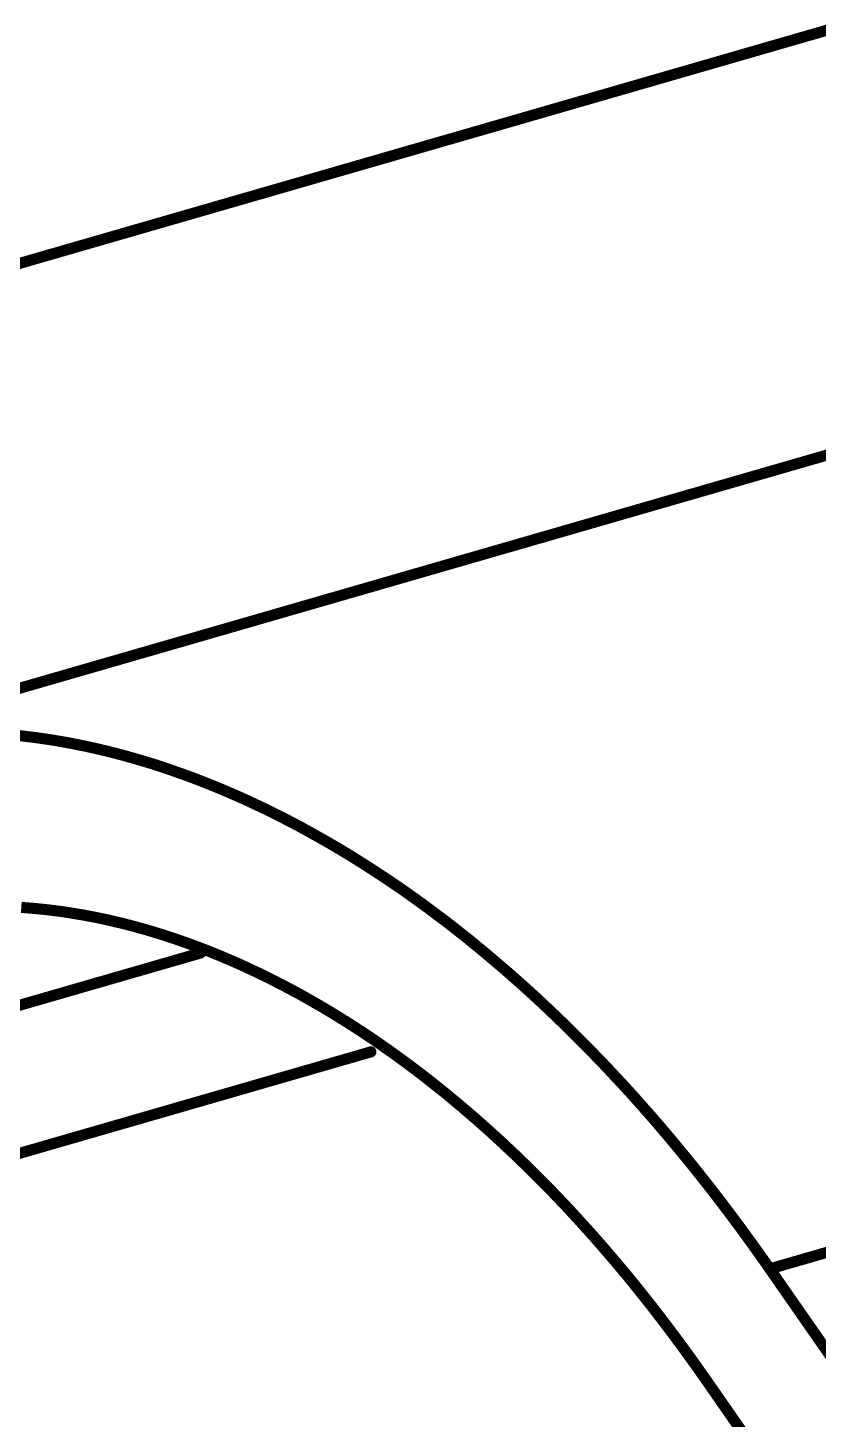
# Model space of a CAD drawing. Header units: millimetres. Extents: x 235 to 830, y 272 to 692.
# Drawn here: x 592.278 to 593.184, y 376.12 to 377.716 of the extents above; entities that cross this region are included whole.
import ezdxf

# ---------------------------------------------------------------- set-up
doc = ezdxf.new("R2010")
doc.units = ezdxf.units.MM
doc.layers.add('Mechanical1', color=6, linetype='Continuous')

msp = doc.modelspace()

# ---------------------------------------------------------------- linework, layer by layer
at = {"layer": 'Mechanical1', "const_width": 0.0127}
for points in [[(590.2975, 376.876), (598.3397, 379.1994)], [(592.0077, 376.8827), (600.0499, 379.2061)], [(593.1288, 376.292), (601.171, 378.6154)], [(592.2853, 376.9016), (592.2974, 376.8999)], [(592.2974, 376.8999), (592.3068, 376.8985)], [(592.3068, 376.8985), (592.3161, 376.8969)], [(592.3161, 376.8969), (592.3254, 376.8952)], [(592.3254, 376.8952), (592.3347, 376.8934)], [(592.3347, 376.8934), (592.344, 376.8915)], [(592.344, 376.8915), (592.3532, 376.8895)], [(592.3532, 376.8895), (592.3611, 376.8877)], [(592.3611, 376.8877), (592.369, 376.8858)], [(592.369, 376.8858), (592.3769, 376.8838)], [(592.3769, 376.8838), (592.3847, 376.8818)], [(592.3847, 376.8818), (592.3925, 376.8796)], [(592.3925, 376.8796), (592.4003, 376.8774)], [(592.4003, 376.8774), (592.4081, 376.8751)], [(592.4081, 376.8751), (592.4159, 376.8728)], [(592.4159, 376.8728), (592.4236, 376.8704)], [(592.4236, 376.8704), (592.4313, 376.8679)], [(592.4313, 376.8679), (592.439, 376.8653)], [(592.439, 376.8653), (592.4467, 376.8626)], [(592.4467, 376.8626), (592.4543, 376.8599)], [(592.4543, 376.8599), (592.4619, 376.8572)], [(592.4619, 376.8572), (592.4695, 376.8543)], [(592.4695, 376.8543), (592.4771, 376.8514)], [(592.4771, 376.8514), (592.4846, 376.8484)], [(592.4846, 376.8484), (592.4922, 376.8454)], [(592.4922, 376.8454), (592.4996, 376.8423)], [(592.4996, 376.8423), (592.5071, 376.8391)], [(592.5071, 376.8391), (592.5146, 376.8359)], [(592.5146, 376.8359), (592.522, 376.8326)], [(592.522, 376.8326), (592.5294, 376.8293)], [(592.5294, 376.8293), (592.5367, 376.8258)], [(592.5367, 376.8258), (592.5441, 376.8224)], [(592.5441, 376.8224), (592.5514, 376.8189)], [(592.5514, 376.8189), (592.5586, 376.8153)], [(592.5586, 376.8153), (592.5659, 376.8117)], [(592.5659, 376.8117), (592.5731, 376.808)], [(592.5731, 376.808), (592.5803, 376.8043)], [(592.5803, 376.8043), (592.5899, 376.7992)], [(592.5899, 376.7992), (592.6005, 376.7934)], [(592.6005, 376.7934), (592.61, 376.7881)], [(592.61, 376.7881), (592.6193, 376.7828)], [(592.6193, 376.7828), (592.6287, 376.7774)], [(592.6287, 376.7774), (592.6379, 376.7719)], [(592.6379, 376.7719), (592.6472, 376.7663)], [(592.6472, 376.7663), (592.6563, 376.7606)], [(592.6563, 376.7606), (592.6655, 376.7548)], [(592.6655, 376.7548), (592.6745, 376.749)], [(592.6745, 376.749), (592.6824, 376.7438)], [(592.6824, 376.7438), (592.6903, 376.7386)], [(592.6903, 376.7386), (592.6981, 376.7333)], [(592.6981, 376.7333), (592.7059, 376.728)], [(592.7059, 376.728), (592.7136, 376.7226)], [(592.7136, 376.7226), (592.7213, 376.7171)], [(592.308, 376.703), (592.3171, 376.7018)], [(592.7213, 376.7171), (592.7289, 376.7116)], [(592.7289, 376.7116), (592.7366, 376.706)], [(592.7366, 376.706), (592.7441, 376.7004)], [(592.3171, 376.7018), (592.325, 376.7006)], [(592.325, 376.7006), (592.3329, 376.6993)], [(592.3329, 376.6993), (592.3408, 376.698)], [(592.3408, 376.698), (592.3487, 376.6965)], [(592.3487, 376.6965), (592.3565, 376.695)], [(592.3565, 376.695), (592.3644, 376.6934)], [(592.3644, 376.6934), (592.3722, 376.6916)], [(592.3722, 376.6916), (592.38, 376.6898)], [(592.38, 376.6898), (592.3877, 376.6879)], [(592.3877, 376.6879), (592.3944, 376.6862)], [(592.7441, 376.7004), (592.7517, 376.6947)], [(592.7517, 376.6947), (592.7592, 376.689)], [(592.7592, 376.689), (592.7666, 376.6832)], [(592.3944, 376.6862), (592.401, 376.6845)], [(592.401, 376.6845), (592.4076, 376.6826)], [(592.4076, 376.6826), (592.4142, 376.6808)], [(592.4142, 376.6808), (592.4208, 376.6788)], [(592.4208, 376.6788), (592.4273, 376.6768)], [(592.4273, 376.6768), (592.4339, 376.6748)], [(592.4339, 376.6748), (592.4404, 376.6726)], [(592.4404, 376.6726), (592.4469, 376.6705)], [(592.7666, 376.6832), (592.7741, 376.6773)], [(592.7741, 376.6773), (592.7815, 376.6715)], [(592.7815, 376.6715), (592.7888, 376.6655)], [(592.4469, 376.6705), (592.4534, 376.6682)], [(592.4534, 376.6682), (592.4599, 376.6659)], [(592.4599, 376.6659), (592.4663, 376.6636)], [(592.4663, 376.6636), (592.4727, 376.6612)], [(592.4727, 376.6612), (592.4792, 376.6588)], [(592.4792, 376.6588), (592.4855, 376.6563)], [(592.4855, 376.6563), (592.4919, 376.6537)], [(592.7888, 376.6655), (592.7961, 376.6595)], [(592.7961, 376.6595), (592.8034, 376.6535)], [(591.7285, 376.4384), (592.4759, 376.6543)], [(592.4919, 376.6537), (592.4983, 376.6511)], [(592.4983, 376.6511), (592.5046, 376.6484)], [(592.5046, 376.6484), (592.5109, 376.6457)], [(592.5109, 376.6457), (592.5172, 376.643)], [(592.5172, 376.643), (592.5234, 376.6402)], [(592.5234, 376.6402), (592.5297, 376.6373)], [(592.8034, 376.6535), (592.8106, 376.6474)], [(592.8106, 376.6474), (592.8178, 376.6413)], [(592.8178, 376.6413), (592.825, 376.6351)], [(592.5297, 376.6373), (592.5359, 376.6344)], [(592.5359, 376.6344), (592.5421, 376.6315)], [(592.5421, 376.6315), (592.5482, 376.6285)], [(592.5482, 376.6285), (592.5544, 376.6255)], [(592.5544, 376.6255), (592.5626, 376.6213)], [(592.825, 376.6351), (592.8321, 376.6289)], [(592.8321, 376.6289), (592.8391, 376.6227)], [(592.5626, 376.6213), (592.5717, 376.6166)], [(592.5717, 376.6166), (592.5808, 376.6118)], [(592.5808, 376.6118), (592.5888, 376.6075)], [(592.5888, 376.6075), (592.5968, 376.603)], [(592.8391, 376.6227), (592.8462, 376.6164)], [(592.8462, 376.6164), (592.8532, 376.6101)], [(592.8532, 376.6101), (592.8602, 376.6037)], [(592.5968, 376.603), (592.6047, 376.5985)], [(592.6047, 376.5985), (592.6126, 376.594)], [(592.6126, 376.594), (592.6205, 376.5893)], [(592.8602, 376.6037), (592.8671, 376.5973)], [(592.8671, 376.5973), (592.8769, 376.588)], [(592.6205, 376.5893), (592.6283, 376.5846)], [(592.6283, 376.5846), (592.636, 376.5798)], [(592.636, 376.5798), (592.6438, 376.575)], [(592.6438, 376.575), (592.6515, 376.5701)], [(592.8769, 376.588), (592.8876, 376.5778)], [(592.8876, 376.5778), (592.8983, 376.5674)], [(592.6515, 376.5701), (592.6582, 376.5657)], [(592.6582, 376.5657), (592.6648, 376.5613)], [(592.6648, 376.5613), (592.6715, 376.5569)], [(592.8983, 376.5674), (592.9088, 376.557)], [(592.6715, 376.5569), (592.6781, 376.5524)], [(592.6781, 376.5524), (592.6846, 376.5478)], [(592.6846, 376.5478), (592.6912, 376.5432)], [(592.6912, 376.5432), (592.6977, 376.5386)], [(592.9088, 376.557), (592.9192, 376.5465)], [(592.9192, 376.5465), (592.9296, 376.5358)], [(591.3455, 376.1579), (592.6713, 376.5409)], [(592.6977, 376.5386), (592.7041, 376.5339)], [(592.7041, 376.5339), (592.7106, 376.5292)], [(592.7106, 376.5292), (592.717, 376.5244)], [(592.9296, 376.5358), (592.9399, 376.5251)], [(592.717, 376.5244), (592.7234, 376.5196)], [(592.7234, 376.5196), (592.7297, 376.5148)], [(592.7297, 376.5148), (592.736, 376.5099)], [(592.9399, 376.5251), (592.95, 376.5143)], [(592.95, 376.5143), (592.9601, 376.5035)], [(592.736, 376.5099), (592.7423, 376.5049)], [(592.7423, 376.5049), (592.7485, 376.5)], [(592.7485, 376.5), (592.7548, 376.495)], [(592.9601, 376.5035), (592.9692, 376.4935)], [(592.7548, 376.495), (592.761, 376.4899)], [(592.761, 376.4899), (592.7671, 376.4848)], [(592.7671, 376.4848), (592.7732, 376.4797)], [(592.7732, 376.4797), (592.7793, 376.4745)], [(592.9692, 376.4935), (592.9782, 376.4835)], [(592.9782, 376.4835), (592.9871, 376.4734)], [(592.7793, 376.4745), (592.7854, 376.4693)], [(592.7854, 376.4693), (592.7914, 376.4641)], [(592.7914, 376.4641), (592.7974, 376.4588)], [(592.9871, 376.4734), (592.996, 376.4633)], [(592.996, 376.4633), (593.0048, 376.453)], [(592.7974, 376.4588), (592.8034, 376.4535)], [(592.8034, 376.4535), (592.8127, 376.4451)], [(593.0048, 376.453), (593.0135, 376.4428)], [(592.8127, 376.4451), (592.822, 376.4366)], [(592.822, 376.4366), (592.8311, 376.428)], [(593.0135, 376.4428), (593.0221, 376.4324)], [(593.0221, 376.4324), (593.0307, 376.422)], [(592.8311, 376.428), (592.8402, 376.4194)], [(592.8402, 376.4194), (592.8492, 376.4106)], [(593.0307, 376.422), (593.0392, 376.4116)], [(592.8492, 376.4106), (592.8574, 376.4026)], [(592.8574, 376.4026), (592.8654, 376.3946)], [(593.0392, 376.4116), (593.0476, 376.4011)], [(593.0476, 376.4011), (593.056, 376.3905)], [(592.8654, 376.3946), (592.8734, 376.3865)], [(592.8734, 376.3865), (592.8814, 376.3783)], [(593.056, 376.3905), (593.0643, 376.3799)], [(592.8814, 376.3783), (592.8893, 376.37)], [(592.8893, 376.37), (592.8971, 376.3618)], [(593.0643, 376.3799), (593.0725, 376.3692)], [(593.0725, 376.3692), (593.0806, 376.3585)], [(592.8971, 376.3618), (592.9048, 376.3534)], [(592.9048, 376.3534), (592.9125, 376.345)], [(593.0806, 376.3585), (593.0887, 376.3477)], [(592.9125, 376.345), (592.9202, 376.3365)], [(592.9202, 376.3365), (592.9278, 376.328)], [(593.0887, 376.3477), (593.0967, 376.3369)], [(593.0967, 376.3369), (593.1046, 376.326)], [(592.9278, 376.328), (592.9353, 376.3194)], [(593.1046, 376.326), (593.1125, 376.3151)], [(592.9353, 376.3194), (592.9427, 376.3108)], [(592.9427, 376.3108), (592.9501, 376.3022)], [(593.1125, 376.3151), (593.1203, 376.3041)], [(593.1203, 376.3041), (593.1288, 376.292)], [(592.9501, 376.3022), (592.9575, 376.2934)], [(592.9575, 376.2934), (592.9648, 376.2847)], [(593.1288, 376.292), (594.8736, 373.7829)], [(592.9648, 376.2847), (592.972, 376.2759)], [(592.972, 376.2759), (592.9791, 376.267)], [(592.9791, 376.267), (592.9862, 376.2581)], [(592.9862, 376.2581), (592.9933, 376.2492)], [(592.9933, 376.2492), (593.0003, 376.2402)], [(593.0003, 376.2402), (593.0072, 376.2311)], [(593.0072, 376.2311), (593.0141, 376.2221)], [(593.0141, 376.2221), (593.0209, 376.2129)], [(593.0209, 376.2129), (593.027, 376.2047)], [(593.0557, 376.1646), (594.7972, 373.6603)]]:
    msp.add_lwpolyline(points, dxfattribs=at)
for points in [[(592.2408, 376.9061, -0.015265), (592.2853, 376.9016)], [(592.2703, 376.7066, -0.014745), (592.308, 376.703)], [(593.027, 376.2047, -0.006563), (593.0557, 376.1646)]]:
    msp.add_lwpolyline(points, format="xyb", dxfattribs=at)
at = {"layer": 'Mechanical1', "const_width": 0.00635}
for points in [[(592.2822, 376.9016, 1), (592.2885, 376.9016, 1)], [(592.2822, 376.9016, 1), (592.2885, 376.9016, 1)], [(592.2942, 376.8999, 1), (592.3006, 376.8999, 1)], [(592.2942, 376.8999, 1), (592.3006, 376.8999, 1)], [(592.3036, 376.8985, 1), (592.3099, 376.8985, 1)], [(592.3036, 376.8985, 1), (592.3099, 376.8985, 1)], [(592.3129, 376.8969, 1), (592.3193, 376.8969, 1)], [(592.3129, 376.8969, 1), (592.3193, 376.8969, 1)], [(592.3223, 376.8952, 1), (592.3286, 376.8952, 1)], [(592.3223, 376.8952, 1), (592.3286, 376.8952, 1)], [(592.3315, 376.8934, 1), (592.3379, 376.8934, 1)], [(592.3315, 376.8934, 1), (592.3379, 376.8934, 1)], [(592.3408, 376.8915, 1), (592.3472, 376.8915, 1)], [(592.3408, 376.8915, 1), (592.3472, 376.8915, 1)], [(592.3501, 376.8895, 1), (592.3564, 376.8895, 1)], [(592.3501, 376.8895, 1), (592.3564, 376.8895, 1)], [(592.358, 376.8877, 1), (592.3643, 376.8877, 1)], [(592.358, 376.8877, 1), (592.3643, 376.8877, 1)], [(592.3658, 376.8858, 1), (592.3722, 376.8858, 1)], [(592.3658, 376.8858, 1), (592.3722, 376.8858, 1)], [(592.3737, 376.8838, 1), (592.38, 376.8838, 1)], [(592.3737, 376.8838, 1), (592.38, 376.8838, 1)], [(592.3815, 376.8818, 1), (592.3879, 376.8818, 1)], [(592.3815, 376.8818, 1), (592.3879, 376.8818, 1)], [(592.3894, 376.8796, 1), (592.3957, 376.8796, 1)], [(592.3894, 376.8796, 1), (592.3957, 376.8796, 1)], [(592.3972, 376.8774, 1), (592.4035, 376.8774, 1)], [(592.3972, 376.8774, 1), (592.4035, 376.8774, 1)], [(592.4049, 376.8751, 1), (592.4113, 376.8751, 1)], [(592.4049, 376.8751, 1), (592.4113, 376.8751, 1)], [(592.4127, 376.8728, 1), (592.419, 376.8728, 1)], [(592.4127, 376.8728, 1), (592.419, 376.8728, 1)], [(592.4204, 376.8704, 1), (592.4268, 376.8704, 1)], [(592.4204, 376.8704, 1), (592.4268, 376.8704, 1)], [(592.4281, 376.8679, 1), (592.4345, 376.8679, 1)], [(592.4281, 376.8679, 1), (592.4345, 376.8679, 1)], [(592.4358, 376.8653, 1), (592.4422, 376.8653, 1)], [(592.4358, 376.8653, 1), (592.4422, 376.8653, 1)], [(592.4435, 376.8626, 1), (592.4498, 376.8626, 1)], [(592.4435, 376.8626, 1), (592.4498, 376.8626, 1)], [(592.4511, 376.8599, 1), (592.4575, 376.8599, 1)], [(592.4511, 376.8599, 1), (592.4575, 376.8599, 1)], [(592.4587, 376.8572, 1), (592.4651, 376.8572, 1)], [(592.4587, 376.8572, 1), (592.4651, 376.8572, 1)], [(592.4663, 376.8543, 1), (592.4727, 376.8543, 1)], [(592.4663, 376.8543, 1), (592.4727, 376.8543, 1)], [(592.4739, 376.8514, 1), (592.4803, 376.8514, 1)], [(592.4739, 376.8514, 1), (592.4803, 376.8514, 1)], [(592.4815, 376.8484, 1), (592.4878, 376.8484, 1)], [(592.4815, 376.8484, 1), (592.4878, 376.8484, 1)], [(592.489, 376.8454, 1), (592.4953, 376.8454, 1)], [(592.489, 376.8454, 1), (592.4953, 376.8454, 1)], [(592.4965, 376.8423, 1), (592.5028, 376.8423, 1)], [(592.4965, 376.8423, 1), (592.5028, 376.8423, 1)], [(592.5039, 376.8391, 1), (592.5103, 376.8391, 1)], [(592.5039, 376.8391, 1), (592.5103, 376.8391, 1)], [(592.5114, 376.8359, 1), (592.5177, 376.8359, 1)], [(592.5114, 376.8359, 1), (592.5177, 376.8359, 1)], [(592.5188, 376.8326, 1), (592.5251, 376.8326, 1)], [(592.5188, 376.8326, 1), (592.5251, 376.8326, 1)], [(592.5262, 376.8293, 1), (592.5325, 376.8293, 1)], [(592.5262, 376.8293, 1), (592.5325, 376.8293, 1)], [(592.5335, 376.8258, 1), (592.5399, 376.8258, 1)], [(592.5335, 376.8258, 1), (592.5399, 376.8258, 1)], [(592.5409, 376.8224, 1), (592.5472, 376.8224, 1)], [(592.5409, 376.8224, 1), (592.5472, 376.8224, 1)], [(592.5482, 376.8189, 1), (592.5545, 376.8189, 1)], [(592.5482, 376.8189, 1), (592.5545, 376.8189, 1)], [(592.5555, 376.8153, 1), (592.5618, 376.8153, 1)], [(592.5555, 376.8153, 1), (592.5618, 376.8153, 1)], [(592.5627, 376.8117, 1), (592.5691, 376.8117, 1)], [(592.5627, 376.8117, 1), (592.5691, 376.8117, 1)], [(592.5699, 376.808, 1), (592.5763, 376.808, 1)], [(592.5699, 376.808, 1), (592.5763, 376.808, 1)], [(592.5771, 376.8043, 1), (592.5835, 376.8043, 1)], [(592.5771, 376.8043, 1), (592.5835, 376.8043, 1)], [(592.5867, 376.7992, 1), (592.593, 376.7992, 1)], [(592.5867, 376.7992, 1), (592.593, 376.7992, 1)], [(592.5974, 376.7934, 1), (592.6037, 376.7934, 1)], [(592.5974, 376.7934, 1), (592.6037, 376.7934, 1)], [(592.6068, 376.7881, 1), (592.6131, 376.7881, 1)], [(592.6068, 376.7881, 1), (592.6131, 376.7881, 1)], [(592.6162, 376.7828, 1), (592.6225, 376.7828, 1)], [(592.6162, 376.7828, 1), (592.6225, 376.7828, 1)], [(592.6255, 376.7774, 1), (592.6318, 376.7774, 1)], [(592.6255, 376.7774, 1), (592.6318, 376.7774, 1)], [(592.6348, 376.7719, 1), (592.6411, 376.7719, 1)], [(592.6348, 376.7719, 1), (592.6411, 376.7719, 1)], [(592.644, 376.7663, 1), (592.6503, 376.7663, 1)], [(592.644, 376.7663, 1), (592.6503, 376.7663, 1)], [(592.6532, 376.7606, 1), (592.6595, 376.7606, 1)], [(592.6532, 376.7606, 1), (592.6595, 376.7606, 1)], [(592.6623, 376.7548, 1), (592.6686, 376.7548, 1)], [(592.6623, 376.7548, 1), (592.6686, 376.7548, 1)], [(592.6714, 376.749, 1), (592.6777, 376.749, 1)], [(592.6714, 376.749, 1), (592.6777, 376.749, 1)], [(592.6792, 376.7438, 1), (592.6856, 376.7438, 1)], [(592.6792, 376.7438, 1), (592.6856, 376.7438, 1)], [(592.6871, 376.7386, 1), (592.6934, 376.7386, 1)], [(592.6871, 376.7386, 1), (592.6934, 376.7386, 1)], [(592.6949, 376.7333, 1), (592.7013, 376.7333, 1)], [(592.6949, 376.7333, 1), (592.7013, 376.7333, 1)], [(592.7027, 376.728, 1), (592.709, 376.728, 1)], [(592.7027, 376.728, 1), (592.709, 376.728, 1)], [(592.7104, 376.7226, 1), (592.7168, 376.7226, 1)], [(592.7104, 376.7226, 1), (592.7168, 376.7226, 1)], [(592.3048, 376.703, 1), (592.3112, 376.703, 1)], [(592.3048, 376.703, 1), (592.3112, 376.703, 1)], [(592.7181, 376.7171, 1), (592.7245, 376.7171, 1)], [(592.7181, 376.7171, 1), (592.7245, 376.7171, 1)], [(592.7258, 376.7116, 1), (592.7321, 376.7116, 1)], [(592.7258, 376.7116, 1), (592.7321, 376.7116, 1)], [(592.7334, 376.706, 1), (592.7397, 376.706, 1)], [(592.7334, 376.706, 1), (592.7397, 376.706, 1)], [(592.3139, 376.7018, 1), (592.3203, 376.7018, 1)], [(592.3139, 376.7018, 1), (592.3203, 376.7018, 1)], [(592.3218, 376.7006, 1), (592.3282, 376.7006, 1)], [(592.3218, 376.7006, 1), (592.3282, 376.7006, 1)], [(592.3297, 376.6993, 1), (592.3361, 376.6993, 1)], [(592.3297, 376.6993, 1), (592.3361, 376.6993, 1)], [(592.3376, 376.698, 1), (592.344, 376.698, 1)], [(592.3376, 376.698, 1), (592.344, 376.698, 1)], [(592.3455, 376.6965, 1), (592.3519, 376.6965, 1)], [(592.3455, 376.6965, 1), (592.3519, 376.6965, 1)], [(592.3534, 376.695, 1), (592.3597, 376.695, 1)], [(592.3534, 376.695, 1), (592.3597, 376.695, 1)], [(592.3612, 376.6934, 1), (592.3675, 376.6934, 1)], [(592.3612, 376.6934, 1), (592.3675, 376.6934, 1)], [(592.369, 376.6916, 1), (592.3754, 376.6916, 1)], [(592.369, 376.6916, 1), (592.3754, 376.6916, 1)], [(592.3768, 376.6898, 1), (592.3831, 376.6898, 1)], [(592.3768, 376.6898, 1), (592.3831, 376.6898, 1)], [(592.3846, 376.6879, 1), (592.3909, 376.6879, 1)], [(592.3846, 376.6879, 1), (592.3909, 376.6879, 1)], [(592.741, 376.7004, 1), (592.7473, 376.7004, 1)], [(592.741, 376.7004, 1), (592.7473, 376.7004, 1)], [(592.7485, 376.6947, 1), (592.7549, 376.6947, 1)], [(592.7485, 376.6947, 1), (592.7549, 376.6947, 1)], [(592.756, 376.689, 1), (592.7624, 376.689, 1)], [(592.756, 376.689, 1), (592.7624, 376.689, 1)], [(592.3912, 376.6862, 1), (592.3976, 376.6862, 1)], [(592.3912, 376.6862, 1), (592.3976, 376.6862, 1)], [(592.3978, 376.6845, 1), (592.4042, 376.6845, 1)], [(592.3978, 376.6845, 1), (592.4042, 376.6845, 1)], [(592.4044, 376.6826, 1), (592.4108, 376.6826, 1)], [(592.4044, 376.6826, 1), (592.4108, 376.6826, 1)], [(592.411, 376.6808, 1), (592.4174, 376.6808, 1)], [(592.411, 376.6808, 1), (592.4174, 376.6808, 1)], [(592.4176, 376.6788, 1), (592.424, 376.6788, 1)], [(592.4176, 376.6788, 1), (592.424, 376.6788, 1)], [(592.4242, 376.6768, 1), (592.4305, 376.6768, 1)], [(592.4242, 376.6768, 1), (592.4305, 376.6768, 1)], [(592.4307, 376.6748, 1), (592.4371, 376.6748, 1)], [(592.4307, 376.6748, 1), (592.4371, 376.6748, 1)], [(592.4372, 376.6726, 1), (592.4436, 376.6726, 1)], [(592.4372, 376.6726, 1), (592.4436, 376.6726, 1)], [(592.7635, 376.6832, 1), (592.7698, 376.6832, 1)], [(592.7635, 376.6832, 1), (592.7698, 376.6832, 1)], [(592.7709, 376.6773, 1), (592.7772, 376.6773, 1)], [(592.7709, 376.6773, 1), (592.7772, 376.6773, 1)], [(592.7783, 376.6715, 1), (592.7846, 376.6715, 1)], [(592.7783, 376.6715, 1), (592.7846, 376.6715, 1)], [(592.4437, 376.6705, 1), (592.4501, 376.6705, 1)], [(592.4437, 376.6705, 1), (592.4501, 376.6705, 1)], [(592.4502, 376.6682, 1), (592.4566, 376.6682, 1)], [(592.4502, 376.6682, 1), (592.4566, 376.6682, 1)], [(592.4567, 376.6659, 1), (592.463, 376.6659, 1)], [(592.4567, 376.6659, 1), (592.463, 376.6659, 1)], [(592.4631, 376.6636, 1), (592.4695, 376.6636, 1)], [(592.4631, 376.6636, 1), (592.4695, 376.6636, 1)], [(592.4696, 376.6612, 1), (592.4759, 376.6612, 1)], [(592.4696, 376.6612, 1), (592.4759, 376.6612, 1)], [(592.476, 376.6588, 1), (592.4823, 376.6588, 1)], [(592.476, 376.6588, 1), (592.4823, 376.6588, 1)], [(592.4824, 376.6563, 1), (592.4887, 376.6563, 1)], [(592.4824, 376.6563, 1), (592.4887, 376.6563, 1)], [(592.7856, 376.6655, 1), (592.792, 376.6655, 1)], [(592.7856, 376.6655, 1), (592.792, 376.6655, 1)], [(592.7929, 376.6595, 1), (592.7993, 376.6595, 1)], [(592.7929, 376.6595, 1), (592.7993, 376.6595, 1)], [(592.4728, 376.6543, 1), (592.4791, 376.6543, 1)], [(592.4887, 376.6537, 1), (592.4951, 376.6537, 1)], [(592.4887, 376.6537, 1), (592.4951, 376.6537, 1)], [(592.4951, 376.6511, 1), (592.5014, 376.6511, 1)], [(592.4951, 376.6511, 1), (592.5014, 376.6511, 1)], [(592.5014, 376.6484, 1), (592.5078, 376.6484, 1)], [(592.5014, 376.6484, 1), (592.5078, 376.6484, 1)], [(592.5077, 376.6457, 1), (592.5141, 376.6457, 1)], [(592.5077, 376.6457, 1), (592.5141, 376.6457, 1)], [(592.514, 376.643, 1), (592.5203, 376.643, 1)], [(592.514, 376.643, 1), (592.5203, 376.643, 1)], [(592.5203, 376.6402, 1), (592.5266, 376.6402, 1)], [(592.5203, 376.6402, 1), (592.5266, 376.6402, 1)], [(592.8002, 376.6535, 1), (592.8066, 376.6535, 1)], [(592.8002, 376.6535, 1), (592.8066, 376.6535, 1)], [(592.8074, 376.6474, 1), (592.8138, 376.6474, 1)], [(592.8074, 376.6474, 1), (592.8138, 376.6474, 1)], [(592.8146, 376.6413, 1), (592.821, 376.6413, 1)], [(592.8146, 376.6413, 1), (592.821, 376.6413, 1)], [(592.5265, 376.6373, 1), (592.5328, 376.6373, 1)], [(592.5265, 376.6373, 1), (592.5328, 376.6373, 1)], [(592.5327, 376.6344, 1), (592.5391, 376.6344, 1)], [(592.5327, 376.6344, 1), (592.5391, 376.6344, 1)], [(592.5389, 376.6315, 1), (592.5453, 376.6315, 1)], [(592.5389, 376.6315, 1), (592.5453, 376.6315, 1)], [(592.5451, 376.6285, 1), (592.5514, 376.6285, 1)], [(592.5451, 376.6285, 1), (592.5514, 376.6285, 1)], [(592.5512, 376.6255, 1), (592.5576, 376.6255, 1)], [(592.5512, 376.6255, 1), (592.5576, 376.6255, 1)], [(592.8218, 376.6351, 1), (592.8281, 376.6351, 1)], [(592.8218, 376.6351, 1), (592.8281, 376.6351, 1)], [(592.8289, 376.6289, 1), (592.8352, 376.6289, 1)], [(592.8289, 376.6289, 1), (592.8352, 376.6289, 1)], [(592.5594, 376.6213, 1), (592.5657, 376.6213, 1)], [(592.5594, 376.6213, 1), (592.5657, 376.6213, 1)], [(592.5685, 376.6166, 1), (592.5749, 376.6166, 1)], [(592.5685, 376.6166, 1), (592.5749, 376.6166, 1)], [(592.5776, 376.6118, 1), (592.5839, 376.6118, 1)], [(592.5776, 376.6118, 1), (592.5839, 376.6118, 1)], [(592.5856, 376.6075, 1), (592.592, 376.6075, 1)], [(592.5856, 376.6075, 1), (592.592, 376.6075, 1)], [(592.836, 376.6227, 1), (592.8423, 376.6227, 1)], [(592.836, 376.6227, 1), (592.8423, 376.6227, 1)], [(592.843, 376.6164, 1), (592.8494, 376.6164, 1)], [(592.843, 376.6164, 1), (592.8494, 376.6164, 1)], [(592.85, 376.6101, 1), (592.8564, 376.6101, 1)], [(592.85, 376.6101, 1), (592.8564, 376.6101, 1)], [(592.5936, 376.603, 1), (592.5999, 376.603, 1)], [(592.5936, 376.603, 1), (592.5999, 376.603, 1)], [(592.6015, 376.5985, 1), (592.6079, 376.5985, 1)], [(592.6015, 376.5985, 1), (592.6079, 376.5985, 1)], [(592.6094, 376.594, 1), (592.6158, 376.594, 1)], [(592.6094, 376.594, 1), (592.6158, 376.594, 1)], [(592.857, 376.6037, 1), (592.8633, 376.6037, 1)], [(592.857, 376.6037, 1), (592.8633, 376.6037, 1)], [(592.8639, 376.5973, 1), (592.8703, 376.5973, 1)], [(592.8639, 376.5973, 1), (592.8703, 376.5973, 1)], [(592.6173, 376.5893, 1), (592.6236, 376.5893, 1)], [(592.6173, 376.5893, 1), (592.6236, 376.5893, 1)], [(592.6251, 376.5846, 1), (592.6314, 376.5846, 1)], [(592.6251, 376.5846, 1), (592.6314, 376.5846, 1)], [(592.6329, 376.5798, 1), (592.6392, 376.5798, 1)], [(592.6329, 376.5798, 1), (592.6392, 376.5798, 1)], [(592.6406, 376.575, 1), (592.647, 376.575, 1)], [(592.6406, 376.575, 1), (592.647, 376.575, 1)], [(592.8737, 376.588, 1), (592.8801, 376.588, 1)], [(592.8737, 376.588, 1), (592.8801, 376.588, 1)], [(592.8845, 376.5778, 1), (592.8908, 376.5778, 1)], [(592.8845, 376.5778, 1), (592.8908, 376.5778, 1)], [(592.6483, 376.5701, 1), (592.6546, 376.5701, 1)], [(592.6483, 376.5701, 1), (592.6546, 376.5701, 1)], [(592.655, 376.5657, 1), (592.6613, 376.5657, 1)], [(592.655, 376.5657, 1), (592.6613, 376.5657, 1)], [(592.6616, 376.5613, 1), (592.668, 376.5613, 1)], [(592.6616, 376.5613, 1), (592.668, 376.5613, 1)], [(592.8951, 376.5674, 1), (592.9014, 376.5674, 1)], [(592.8951, 376.5674, 1), (592.9014, 376.5674, 1)], [(592.6683, 376.5569, 1), (592.6746, 376.5569, 1)], [(592.6683, 376.5569, 1), (592.6746, 376.5569, 1)], [(592.6749, 376.5524, 1), (592.6812, 376.5524, 1)], [(592.6749, 376.5524, 1), (592.6812, 376.5524, 1)], [(592.6814, 376.5478, 1), (592.6878, 376.5478, 1)], [(592.6814, 376.5478, 1), (592.6878, 376.5478, 1)], [(592.688, 376.5432, 1), (592.6943, 376.5432, 1)], [(592.688, 376.5432, 1), (592.6943, 376.5432, 1)], [(592.9056, 376.557, 1), (592.912, 376.557, 1)], [(592.9056, 376.557, 1), (592.912, 376.557, 1)], [(592.9161, 376.5465, 1), (592.9224, 376.5465, 1)], [(592.9161, 376.5465, 1), (592.9224, 376.5465, 1)], [(592.6681, 376.5409, 1), (592.6745, 376.5409, 1)], [(592.6945, 376.5386, 1), (592.7008, 376.5386, 1)], [(592.6945, 376.5386, 1), (592.7008, 376.5386, 1)], [(592.701, 376.5339, 1), (592.7073, 376.5339, 1)], [(592.701, 376.5339, 1), (592.7073, 376.5339, 1)], [(592.7074, 376.5292, 1), (592.7137, 376.5292, 1)], [(592.7074, 376.5292, 1), (592.7137, 376.5292, 1)], [(592.9264, 376.5358, 1), (592.9328, 376.5358, 1)], [(592.9264, 376.5358, 1), (592.9328, 376.5358, 1)], [(592.7138, 376.5244, 1), (592.7202, 376.5244, 1)], [(592.7138, 376.5244, 1), (592.7202, 376.5244, 1)], [(592.7202, 376.5196, 1), (592.7265, 376.5196, 1)], [(592.7202, 376.5196, 1), (592.7265, 376.5196, 1)], [(592.7265, 376.5148, 1), (592.7329, 376.5148, 1)], [(592.7265, 376.5148, 1), (592.7329, 376.5148, 1)], [(592.9367, 376.5251, 1), (592.943, 376.5251, 1)], [(592.9367, 376.5251, 1), (592.943, 376.5251, 1)], [(592.9468, 376.5143, 1), (592.9532, 376.5143, 1)], [(592.9468, 376.5143, 1), (592.9532, 376.5143, 1)], [(592.7328, 376.5099, 1), (592.7392, 376.5099, 1)], [(592.7328, 376.5099, 1), (592.7392, 376.5099, 1)], [(592.7391, 376.5049, 1), (592.7455, 376.5049, 1)], [(592.7391, 376.5049, 1), (592.7455, 376.5049, 1)], [(592.7454, 376.5, 1), (592.7517, 376.5, 1)], [(592.7454, 376.5, 1), (592.7517, 376.5, 1)], [(592.9569, 376.5035, 1), (592.9633, 376.5035, 1)], [(592.9569, 376.5035, 1), (592.9633, 376.5035, 1)], [(592.7516, 376.495, 1), (592.7579, 376.495, 1)], [(592.7516, 376.495, 1), (592.7579, 376.495, 1)], [(592.7578, 376.4899, 1), (592.7641, 376.4899, 1)], [(592.7578, 376.4899, 1), (592.7641, 376.4899, 1)], [(592.7639, 376.4848, 1), (592.7703, 376.4848, 1)], [(592.7639, 376.4848, 1), (592.7703, 376.4848, 1)], [(592.7701, 376.4797, 1), (592.7764, 376.4797, 1)], [(592.7701, 376.4797, 1), (592.7764, 376.4797, 1)], [(592.966, 376.4935, 1), (592.9724, 376.4935, 1)], [(592.966, 376.4935, 1), (592.9724, 376.4935, 1)], [(592.975, 376.4835, 1), (592.9814, 376.4835, 1)], [(592.975, 376.4835, 1), (592.9814, 376.4835, 1)], [(592.7762, 376.4745, 1), (592.7825, 376.4745, 1)], [(592.7762, 376.4745, 1), (592.7825, 376.4745, 1)], [(592.7822, 376.4693, 1), (592.7886, 376.4693, 1)], [(592.7822, 376.4693, 1), (592.7886, 376.4693, 1)], [(592.7883, 376.4641, 1), (592.7946, 376.4641, 1)], [(592.7883, 376.4641, 1), (592.7946, 376.4641, 1)], [(592.984, 376.4734, 1), (592.9903, 376.4734, 1)], [(592.984, 376.4734, 1), (592.9903, 376.4734, 1)], [(592.9928, 376.4633, 1), (592.9992, 376.4633, 1)], [(592.9928, 376.4633, 1), (592.9992, 376.4633, 1)], [(592.7943, 376.4588, 1), (592.8006, 376.4588, 1)], [(592.7943, 376.4588, 1), (592.8006, 376.4588, 1)], [(592.8002, 376.4535, 1), (592.8066, 376.4535, 1)], [(592.8002, 376.4535, 1), (592.8066, 376.4535, 1)], [(593.0016, 376.453, 1), (593.008, 376.453, 1)], [(593.0016, 376.453, 1), (593.008, 376.453, 1)], [(592.8095, 376.4451, 1), (592.8159, 376.4451, 1)], [(592.8095, 376.4451, 1), (592.8159, 376.4451, 1)], [(592.8188, 376.4366, 1), (592.8251, 376.4366, 1)], [(592.8188, 376.4366, 1), (592.8251, 376.4366, 1)], [(593.0103, 376.4428, 1), (593.0167, 376.4428, 1)], [(593.0103, 376.4428, 1), (593.0167, 376.4428, 1)], [(593.019, 376.4324, 1), (593.0253, 376.4324, 1)], [(593.019, 376.4324, 1), (593.0253, 376.4324, 1)], [(592.8279, 376.428, 1), (592.8343, 376.428, 1)], [(592.8279, 376.428, 1), (592.8343, 376.428, 1)], [(592.837, 376.4194, 1), (592.8434, 376.4194, 1)], [(592.837, 376.4194, 1), (592.8434, 376.4194, 1)], [(593.0275, 376.422, 1), (593.0339, 376.422, 1)], [(593.0275, 376.422, 1), (593.0339, 376.422, 1)], [(592.846, 376.4106, 1), (592.8524, 376.4106, 1)], [(592.846, 376.4106, 1), (592.8524, 376.4106, 1)], [(592.8542, 376.4026, 1), (592.8605, 376.4026, 1)], [(592.8542, 376.4026, 1), (592.8605, 376.4026, 1)], [(593.036, 376.4116, 1), (593.0424, 376.4116, 1)], [(593.036, 376.4116, 1), (593.0424, 376.4116, 1)], [(593.0445, 376.4011, 1), (593.0508, 376.4011, 1)], [(593.0445, 376.4011, 1), (593.0508, 376.4011, 1)], [(592.8622, 376.3946, 1), (592.8686, 376.3946, 1)], [(592.8622, 376.3946, 1), (592.8686, 376.3946, 1)], [(592.8702, 376.3865, 1), (592.8766, 376.3865, 1)], [(592.8702, 376.3865, 1), (592.8766, 376.3865, 1)], [(593.0528, 376.3905, 1), (593.0592, 376.3905, 1)], [(593.0528, 376.3905, 1), (593.0592, 376.3905, 1)], [(592.8782, 376.3783, 1), (592.8845, 376.3783, 1)], [(592.8782, 376.3783, 1), (592.8845, 376.3783, 1)], [(592.8861, 376.37, 1), (592.8924, 376.37, 1)], [(592.8861, 376.37, 1), (592.8924, 376.37, 1)], [(593.0611, 376.3799, 1), (593.0675, 376.3799, 1)], [(593.0611, 376.3799, 1), (593.0675, 376.3799, 1)], [(593.0693, 376.3692, 1), (593.0757, 376.3692, 1)], [(593.0693, 376.3692, 1), (593.0757, 376.3692, 1)], [(592.8939, 376.3618, 1), (592.9002, 376.3618, 1)], [(592.8939, 376.3618, 1), (592.9002, 376.3618, 1)], [(592.9017, 376.3534, 1), (592.908, 376.3534, 1)], [(592.9017, 376.3534, 1), (592.908, 376.3534, 1)], [(593.0775, 376.3585, 1), (593.0838, 376.3585, 1)], [(593.0775, 376.3585, 1), (593.0838, 376.3585, 1)], [(592.9094, 376.345, 1), (592.9157, 376.345, 1)], [(592.9094, 376.345, 1), (592.9157, 376.345, 1)], [(592.917, 376.3365, 1), (592.9233, 376.3365, 1)], [(592.917, 376.3365, 1), (592.9233, 376.3365, 1)], [(593.0855, 376.3477, 1), (593.0919, 376.3477, 1)], [(593.0855, 376.3477, 1), (593.0919, 376.3477, 1)], [(593.0935, 376.3369, 1), (593.0999, 376.3369, 1)], [(593.0935, 376.3369, 1), (593.0999, 376.3369, 1)], [(592.9246, 376.328, 1), (592.9309, 376.328, 1)], [(592.9246, 376.328, 1), (592.9309, 376.328, 1)], [(593.1015, 376.326, 1), (593.1078, 376.326, 1)], [(593.1015, 376.326, 1), (593.1078, 376.326, 1)], [(592.9321, 376.3194, 1), (592.9384, 376.3194, 1)], [(592.9321, 376.3194, 1), (592.9384, 376.3194, 1)], [(592.9396, 376.3108, 1), (592.9459, 376.3108, 1)], [(592.9396, 376.3108, 1), (592.9459, 376.3108, 1)], [(593.1093, 376.3151, 1), (593.1157, 376.3151, 1)], [(593.1093, 376.3151, 1), (593.1157, 376.3151, 1)], [(593.1171, 376.3041, 1), (593.1234, 376.3041, 1)], [(593.1171, 376.3041, 1), (593.1234, 376.3041, 1)], [(592.947, 376.3022, 1), (592.9533, 376.3022, 1)], [(592.947, 376.3022, 1), (592.9533, 376.3022, 1)], [(592.9543, 376.2934, 1), (592.9606, 376.2934, 1)], [(592.9543, 376.2934, 1), (592.9606, 376.2934, 1)], [(593.1256, 376.292, 1), (593.1319, 376.292, 1)], [(593.1256, 376.292, 1), (593.1319, 376.292, 1)], [(593.1256, 376.292, 1), (593.1319, 376.292, 1)], [(592.9616, 376.2847, 1), (592.9679, 376.2847, 1)], [(592.9616, 376.2847, 1), (592.9679, 376.2847, 1)], [(592.9688, 376.2759, 1), (592.9752, 376.2759, 1)], [(592.9688, 376.2759, 1), (592.9752, 376.2759, 1)], [(592.976, 376.267, 1), (592.9823, 376.267, 1)], [(592.976, 376.267, 1), (592.9823, 376.267, 1)], [(592.9831, 376.2581, 1), (592.9894, 376.2581, 1)], [(592.9831, 376.2581, 1), (592.9894, 376.2581, 1)], [(592.9901, 376.2492, 1), (592.9965, 376.2492, 1)], [(592.9901, 376.2492, 1), (592.9965, 376.2492, 1)], [(592.9971, 376.2402, 1), (593.0035, 376.2402, 1)], [(592.9971, 376.2402, 1), (593.0035, 376.2402, 1)], [(593.004, 376.2311, 1), (593.0104, 376.2311, 1)], [(593.004, 376.2311, 1), (593.0104, 376.2311, 1)], [(593.0109, 376.2221, 1), (593.0173, 376.2221, 1)], [(593.0109, 376.2221, 1), (593.0173, 376.2221, 1)], [(593.0177, 376.2129, 1), (593.0241, 376.2129, 1)], [(593.0177, 376.2129, 1), (593.0241, 376.2129, 1)], [(593.0238, 376.2047, 1), (593.0302, 376.2047, 1)], [(593.0238, 376.2047, 1), (593.0302, 376.2047, 1)], [(593.0525, 376.1646, 1), (593.0589, 376.1646, 1)], [(593.0525, 376.1646, 1), (593.0589, 376.1646, 1)]]:
    msp.add_lwpolyline(points, format="xyb", close=True, dxfattribs=at)

doc.saveas('drawing.dxf')
